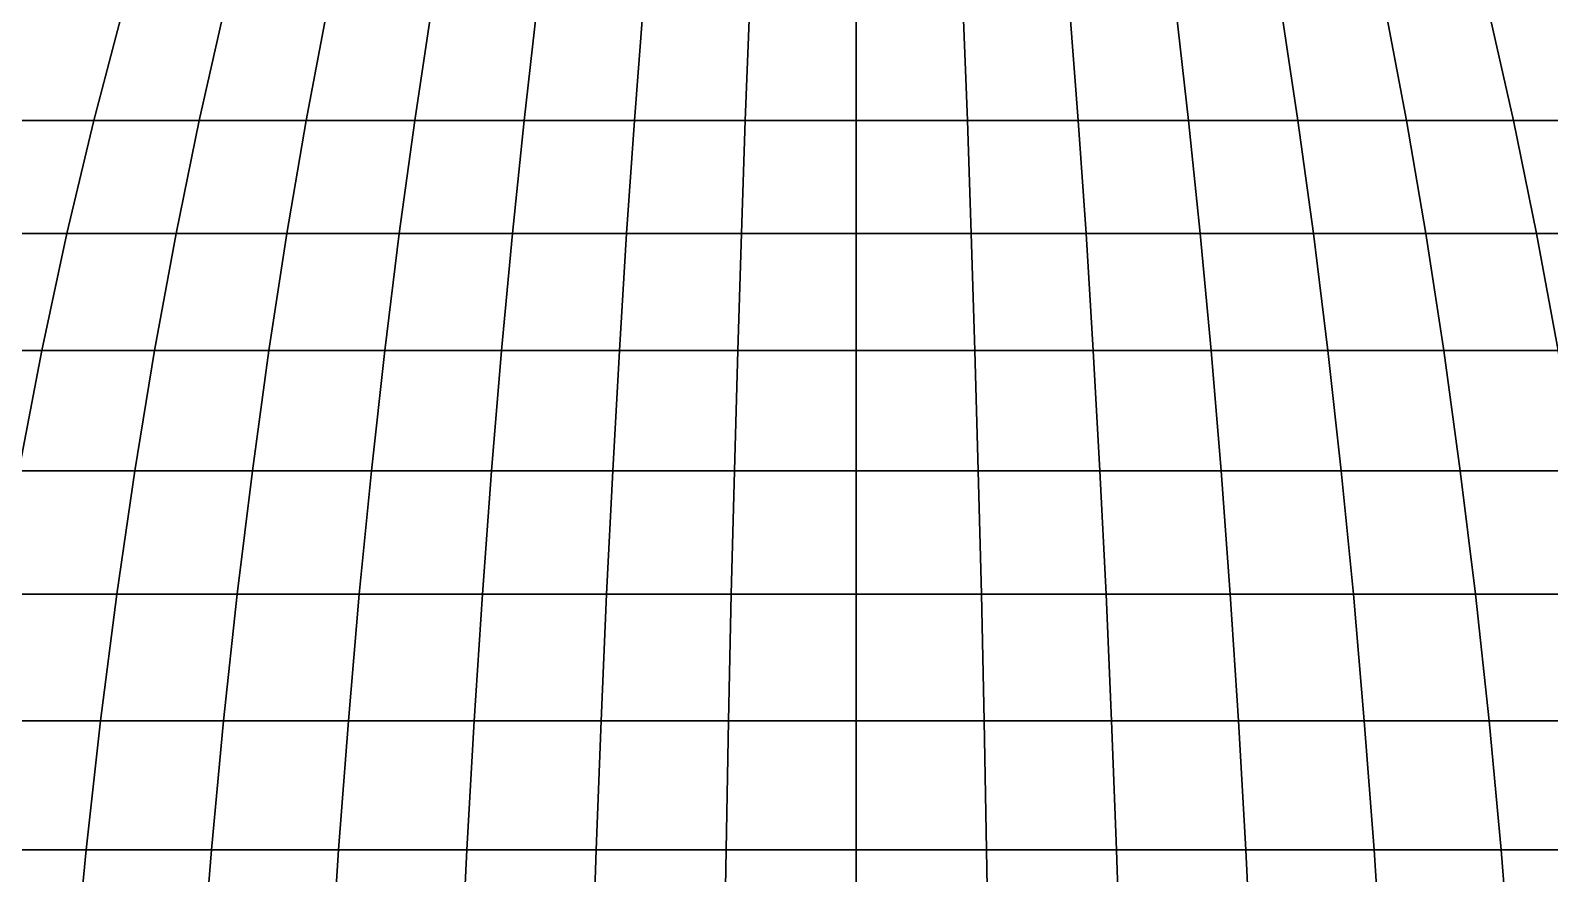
# Model space of a CAD drawing. Extents: x -610 to 610, y -610 to 610.
# Drawn here: x -178.6 to 150, y 200.2 to 382.6 of the extents above; entities that cross this region are included whole.
import ezdxf

# ---------------------------------------------------------------- set-up
doc = ezdxf.new("R2010")
doc.units = 0

msp = doc.modelspace()

# ---------------------------------------------------------------- linework, layer by layer
for points in [[(-187.37532, 363.138306, -452.364044), (-180.330841, 386.726135, -435.357147), (-158.751648, 386.726135, -443.681122), (-164.953171, 363.138306, -461.013214)], [(-164.953171, 363.138306, 461.013214), (-158.751648, 386.726135, 443.681122), (-180.330841, 386.726135, 435.357147), (-187.37532, 363.138306, 452.364044)], [(-164.953171, 363.138306, -461.013214), (-158.751648, 386.726135, -443.681122), (-136.790024, 386.726135, -450.936279), (-142.133636, 363.138306, -468.551788)], [(-142.133636, 363.138306, 468.551788), (-136.790024, 386.726135, 450.936279), (-158.751648, 386.726135, 443.681122), (-164.953171, 363.138306, 461.013214)], [(-142.133636, 363.138306, -468.551788), (-136.790024, 386.726135, -450.936279), (-114.498863, 386.726135, -457.105103), (-118.971672, 363.138306, -474.961548)], [(-118.971672, 363.138306, 474.961548), (-114.498863, 386.726135, 457.105103), (-136.790024, 386.726135, 450.936279), (-142.133636, 363.138306, 468.551788)], [(-118.971672, 363.138306, -474.961548), (-114.498863, 386.726135, -457.105103), (-91.931862, 386.726135, -462.172668), (-95.523109, 363.138306, -480.227112)], [(-95.523109, 363.138306, 480.227112), (-91.931862, 386.726135, 462.172668), (-114.498863, 386.726135, 457.105103), (-118.971672, 363.138306, 474.961548)], [(-95.523109, 363.138306, -480.227112), (-91.931862, 386.726135, -462.172668), (-69.143387, 386.726135, -466.126862), (-71.844421, 363.138306, -484.335724)], [(-71.844421, 363.138306, 484.335724), (-69.143387, 386.726135, 466.126862), (-91.931862, 386.726135, 462.172668), (-95.523109, 363.138306, 480.227112)], [(-71.844421, 363.138306, -484.335724), (-69.143387, 386.726135, -466.126862), (-46.188343, 386.726135, -468.958069), (-47.992653, 363.138306, -487.277588)], [(-47.992653, 363.138306, 487.277588), (-46.188343, 386.726135, 468.958069), (-69.143387, 386.726135, 466.126862), (-71.844421, 363.138306, 484.335724)], [(-47.992653, 363.138306, -487.277588), (-46.188343, 386.726135, -468.958069), (-23.122021, 386.726135, -470.659576), (-24.025267, 363.138306, -489.045502)], [(-24.025267, 363.138306, 489.045502), (-23.122021, 386.726135, 470.659576), (-46.188343, 386.726135, 468.958069), (-47.992653, 363.138306, 487.277588)], [(-24.025267, 363.138306, -489.045502), (-23.122021, 386.726135, -470.659576), (0, 386.726135, -471.227173), (0, 363.138306, -489.635315)], [(0, 363.138306, 489.635315), (0, 386.726135, 471.227173), (-23.122021, 386.726135, 470.659576), (-24.025267, 363.138306, 489.045502)], [(24.025267, 363.138306, -489.045502), (0, 363.138306, -489.635315), (0, 386.726135, -471.227173), (23.122021, 386.726135, -470.659576)], [(0, 363.138306, 489.635315), (24.025267, 363.138306, 489.045502), (23.122021, 386.726135, 470.659576), (0, 386.726135, 471.227173)], [(47.992653, 363.138306, -487.277588), (24.025267, 363.138306, -489.045502), (23.122021, 386.726135, -470.659576), (46.188343, 386.726135, -468.958069)], [(24.025267, 363.138306, 489.045502), (47.992653, 363.138306, 487.277588), (46.188343, 386.726135, 468.958069), (23.122021, 386.726135, 470.659576)], [(71.844421, 363.138306, -484.335724), (47.992653, 363.138306, -487.277588), (46.188343, 386.726135, -468.958069), (69.143387, 386.726135, -466.126862)], [(47.992653, 363.138306, 487.277588), (71.844421, 363.138306, 484.335724), (69.143387, 386.726135, 466.126862), (46.188343, 386.726135, 468.958069)], [(95.523109, 363.138306, -480.227112), (71.844421, 363.138306, -484.335724), (69.143387, 386.726135, -466.126862), (91.931862, 386.726135, -462.172668)], [(71.844421, 363.138306, 484.335724), (95.523109, 363.138306, 480.227112), (91.931862, 386.726135, 462.172668), (69.143387, 386.726135, 466.126862)], [(118.971672, 363.138306, -474.961548), (95.523109, 363.138306, -480.227112), (91.931862, 386.726135, -462.172668), (114.498863, 386.726135, -457.105103)], [(95.523109, 363.138306, 480.227112), (118.971672, 363.138306, 474.961548), (114.498863, 386.726135, 457.105103), (91.931862, 386.726135, 462.172668)], [(142.133636, 363.138306, -468.551788), (118.971672, 363.138306, -474.961548), (114.498863, 386.726135, -457.105103), (136.790024, 386.726135, -450.936279)], [(118.971672, 363.138306, 474.961548), (142.133636, 363.138306, 468.551788), (136.790024, 386.726135, 450.936279), (114.498863, 386.726135, 457.105103)], [(164.953171, 363.138306, -461.013214), (142.133636, 363.138306, -468.551788), (136.790024, 386.726135, -450.936279), (158.751648, 386.726135, -443.681122)], [(142.133636, 363.138306, 468.551788), (164.953171, 363.138306, 461.013214), (158.751648, 386.726135, 443.681122), (136.790024, 386.726135, 450.936279)], [(-193.968414, 338.675629, -468.281158), (-187.37532, 363.138306, -452.364044), (-164.953171, 363.138306, -461.013214), (-170.757294, 338.675629, -477.23468)], [(-170.757294, 338.675629, 477.23468), (-164.953171, 363.138306, 461.013214), (-187.37532, 363.138306, 452.364044), (-193.968414, 338.675629, 468.281158)], [(-170.757294, 338.675629, -477.23468), (-164.953171, 363.138306, -461.013214), (-142.133636, 363.138306, -468.551788), (-147.134811, 338.675629, -485.038483)], [(-147.134811, 338.675629, 485.038483), (-142.133636, 363.138306, 468.551788), (-164.953171, 363.138306, 461.013214), (-170.757294, 338.675629, 477.23468)], [(-147.134811, 338.675629, -485.038483), (-142.133636, 363.138306, -468.551788), (-118.971672, 363.138306, -474.961548), (-123.157875, 338.675629, -491.673798)], [(-123.157875, 338.675629, 491.673798), (-118.971672, 363.138306, 474.961548), (-142.133636, 363.138306, 468.551788), (-147.134811, 338.675629, 485.038483)], [(-123.157875, 338.675629, -491.673798), (-118.971672, 363.138306, -474.961548), (-95.523109, 363.138306, -480.227112), (-98.884232, 338.675629, -497.124634)], [(-98.884232, 338.675629, 497.124634), (-95.523109, 363.138306, 480.227112), (-118.971672, 363.138306, 474.961548), (-123.157875, 338.675629, 491.673798)], [(-98.884232, 338.675629, -497.124634), (-95.523109, 363.138306, -480.227112), (-71.844421, 363.138306, -484.335724), (-74.372375, 338.675629, -501.377838)], [(-74.372375, 338.675629, 501.377838), (-71.844421, 363.138306, 484.335724), (-95.523109, 363.138306, 480.227112), (-98.884232, 338.675629, 497.124634)], [(-74.372375, 338.675629, -501.377838), (-71.844421, 363.138306, -484.335724), (-47.992653, 363.138306, -487.277588), (-49.681347, 338.675629, -504.423157)], [(-49.681347, 338.675629, 504.423157), (-47.992653, 363.138306, 487.277588), (-71.844421, 363.138306, 484.335724), (-74.372375, 338.675629, 501.377838)], [(-49.681347, 338.675629, -504.423157), (-47.992653, 363.138306, -487.277588), (-24.025267, 363.138306, -489.045502), (-24.870632, 338.675629, -506.253326)], [(-24.870632, 338.675629, 506.253326), (-24.025267, 363.138306, 489.045502), (-47.992653, 363.138306, 487.277588), (-49.681347, 338.675629, 504.423157)], [(-24.870632, 338.675629, -506.253326), (-24.025267, 363.138306, -489.045502), (0, 363.138306, -489.635315), (0, 338.675629, -506.863861)], [(0, 338.675629, 506.863861), (0, 363.138306, 489.635315), (-24.025267, 363.138306, 489.045502), (-24.870632, 338.675629, 506.253326)], [(24.870632, 338.675629, -506.253326), (0, 338.675629, -506.863861), (0, 363.138306, -489.635315), (24.025267, 363.138306, -489.045502)], [(0, 338.675629, 506.863861), (24.870632, 338.675629, 506.253326), (24.025267, 363.138306, 489.045502), (0, 363.138306, 489.635315)], [(49.681347, 338.675629, -504.423157), (24.870632, 338.675629, -506.253326), (24.025267, 363.138306, -489.045502), (47.992653, 363.138306, -487.277588)], [(24.870632, 338.675629, 506.253326), (49.681347, 338.675629, 504.423157), (47.992653, 363.138306, 487.277588), (24.025267, 363.138306, 489.045502)], [(74.372375, 338.675629, -501.377838), (49.681347, 338.675629, -504.423157), (47.992653, 363.138306, -487.277588), (71.844421, 363.138306, -484.335724)], [(49.681347, 338.675629, 504.423157), (74.372375, 338.675629, 501.377838), (71.844421, 363.138306, 484.335724), (47.992653, 363.138306, 487.277588)], [(98.884232, 338.675629, -497.124634), (74.372375, 338.675629, -501.377838), (71.844421, 363.138306, -484.335724), (95.523109, 363.138306, -480.227112)], [(74.372375, 338.675629, 501.377838), (98.884232, 338.675629, 497.124634), (95.523109, 363.138306, 480.227112), (71.844421, 363.138306, 484.335724)], [(123.157875, 338.675629, -491.673798), (98.884232, 338.675629, -497.124634), (95.523109, 363.138306, -480.227112), (118.971672, 363.138306, -474.961548)], [(98.884232, 338.675629, 497.124634), (123.157875, 338.675629, 491.673798), (118.971672, 363.138306, 474.961548), (95.523109, 363.138306, 480.227112)], [(147.134811, 338.675629, -485.038483), (123.157875, 338.675629, -491.673798), (118.971672, 363.138306, -474.961548), (142.133636, 363.138306, -468.551788)], [(123.157875, 338.675629, 491.673798), (147.134811, 338.675629, 485.038483), (142.133636, 363.138306, 468.551788), (118.971672, 363.138306, 474.961548)], [(170.757294, 338.675629, -477.23468), (147.134811, 338.675629, -485.038483), (142.133636, 363.138306, -468.551788), (164.953171, 363.138306, -461.013214)], [(147.134811, 338.675629, 485.038483), (170.757294, 338.675629, 477.23468), (164.953171, 363.138306, 461.013214), (142.133636, 363.138306, 468.551788)], [(-200.094193, 313.397034, -483.07016), (-193.968414, 338.675629, -468.281158), (-170.757294, 338.675629, -477.23468), (-176.150055, 313.397034, -492.306427)], [(-176.150055, 313.397034, 492.306427), (-170.757294, 338.675629, 477.23468), (-193.968414, 338.675629, 468.281158), (-200.094193, 313.397034, 483.07016)], [(-176.150055, 313.397034, -492.306427), (-170.757294, 338.675629, -477.23468), (-147.134811, 338.675629, -485.038483), (-151.78154, 313.397034, -500.356689)], [(-151.78154, 313.397034, 500.356689), (-147.134811, 338.675629, 485.038483), (-170.757294, 338.675629, 477.23468), (-176.150055, 313.397034, 492.306427)], [(-151.78154, 313.397034, -500.356689), (-147.134811, 338.675629, -485.038483), (-123.157875, 338.675629, -491.673798), (-127.047379, 313.397034, -507.201569)], [(-127.047379, 313.397034, 507.201569), (-123.157875, 338.675629, 491.673798), (-147.134811, 338.675629, 485.038483), (-151.78154, 313.397034, 500.356689)], [(-127.047379, 313.397034, -507.201569), (-123.157875, 338.675629, -491.673798), (-98.884232, 338.675629, -497.124634), (-102.007149, 313.397034, -512.824524)], [(-102.007149, 313.397034, 512.824524), (-98.884232, 338.675629, 497.124634), (-123.157875, 338.675629, 491.673798), (-127.047379, 313.397034, 507.201569)], [(-102.007149, 313.397034, -512.824524), (-98.884232, 338.675629, -497.124634), (-74.372375, 338.675629, -501.377838), (-76.721161, 313.397034, -517.212097)], [(-76.721161, 313.397034, 517.212097), (-74.372375, 338.675629, 501.377838), (-98.884232, 338.675629, 497.124634), (-102.007149, 313.397034, 512.824524)], [(-76.721161, 313.397034, -517.212097), (-74.372375, 338.675629, -501.377838), (-49.681347, 338.675629, -504.423157), (-51.250355, 313.397034, -520.353577)], [(-51.250355, 313.397034, 520.353577), (-49.681347, 338.675629, 504.423157), (-74.372375, 338.675629, 501.377838), (-76.721161, 313.397034, 517.212097)], [(-51.250355, 313.397034, -520.353577), (-49.681347, 338.675629, -504.423157), (-24.870632, 338.675629, -506.253326), (-25.65608, 313.397034, -522.241516)], [(-25.65608, 313.397034, 522.241516), (-24.870632, 338.675629, 506.253326), (-49.681347, 338.675629, 504.423157), (-51.250355, 313.397034, 520.353577)], [(-25.65608, 313.397034, -522.241516), (-24.870632, 338.675629, -506.253326), (0, 338.675629, -506.863861), (0, 313.397034, -522.871338)], [(0, 313.397034, 522.871338), (0, 338.675629, 506.863861), (-24.870632, 338.675629, 506.253326), (-25.65608, 313.397034, 522.241516)], [(25.65608, 313.397034, -522.241516), (0, 313.397034, -522.871338), (0, 338.675629, -506.863861), (24.870632, 338.675629, -506.253326)], [(0, 313.397034, 522.871338), (25.65608, 313.397034, 522.241516), (24.870632, 338.675629, 506.253326), (0, 338.675629, 506.863861)], [(51.250355, 313.397034, -520.353577), (25.65608, 313.397034, -522.241516), (24.870632, 338.675629, -506.253326), (49.681347, 338.675629, -504.423157)], [(25.65608, 313.397034, 522.241516), (51.250355, 313.397034, 520.353577), (49.681347, 338.675629, 504.423157), (24.870632, 338.675629, 506.253326)], [(76.721161, 313.397034, -517.212097), (51.250355, 313.397034, -520.353577), (49.681347, 338.675629, -504.423157), (74.372375, 338.675629, -501.377838)], [(51.250355, 313.397034, 520.353577), (76.721161, 313.397034, 517.212097), (74.372375, 338.675629, 501.377838), (49.681347, 338.675629, 504.423157)], [(102.007149, 313.397034, -512.824524), (76.721161, 313.397034, -517.212097), (74.372375, 338.675629, -501.377838), (98.884232, 338.675629, -497.124634)], [(76.721161, 313.397034, 517.212097), (102.007149, 313.397034, 512.824524), (98.884232, 338.675629, 497.124634), (74.372375, 338.675629, 501.377838)], [(127.047379, 313.397034, -507.201569), (102.007149, 313.397034, -512.824524), (98.884232, 338.675629, -497.124634), (123.157875, 338.675629, -491.673798)], [(102.007149, 313.397034, 512.824524), (127.047379, 313.397034, 507.201569), (123.157875, 338.675629, 491.673798), (98.884232, 338.675629, 497.124634)], [(151.78154, 313.397034, -500.356689), (127.047379, 313.397034, -507.201569), (123.157875, 338.675629, -491.673798), (147.134811, 338.675629, -485.038483)], [(127.047379, 313.397034, 507.201569), (151.78154, 313.397034, 500.356689), (147.134811, 338.675629, 485.038483), (123.157875, 338.675629, 491.673798)], [(176.150055, 313.397034, -492.306427), (151.78154, 313.397034, -500.356689), (147.134811, 338.675629, -485.038483), (170.757294, 338.675629, -477.23468)], [(151.78154, 313.397034, 500.356689), (176.150055, 313.397034, 492.306427), (170.757294, 338.675629, 477.23468), (147.134811, 338.675629, 485.038483)], [(-205.737976, 287.363464, -496.695374), (-200.094193, 313.397034, -483.07016), (-176.150055, 313.397034, -492.306427), (-181.118454, 287.363464, -506.192169)], [(-181.118454, 287.363464, 506.192169), (-176.150055, 313.397034, 492.306427), (-200.094193, 313.397034, 483.07016), (-205.737976, 287.363464, 496.695374)], [(-181.118454, 287.363464, -506.192169), (-176.150055, 313.397034, -492.306427), (-151.78154, 313.397034, -500.356689), (-156.062622, 287.363464, -514.469482)], [(-156.062622, 287.363464, 514.469482), (-151.78154, 313.397034, 500.356689), (-176.150055, 313.397034, 492.306427), (-181.118454, 287.363464, 506.192169)], [(-156.062622, 287.363464, -514.469482), (-151.78154, 313.397034, -500.356689), (-127.047379, 313.397034, -507.201569), (-130.630814, 287.363464, -521.507385)], [(-130.630814, 287.363464, 521.507385), (-127.047379, 313.397034, 507.201569), (-151.78154, 313.397034, 500.356689), (-156.062622, 287.363464, 514.469482)], [(-130.630814, 287.363464, -521.507385), (-127.047379, 313.397034, -507.201569), (-102.007149, 313.397034, -512.824524), (-104.884308, 287.363464, -527.289001)], [(-104.884308, 287.363464, 527.289001), (-102.007149, 313.397034, 512.824524), (-127.047379, 313.397034, 507.201569), (-130.630814, 287.363464, 521.507385)], [(-104.884308, 287.363464, -527.289001), (-102.007149, 313.397034, -512.824524), (-76.721161, 313.397034, -517.212097), (-78.885117, 287.363464, -531.800293)], [(-78.885117, 287.363464, 531.800293), (-76.721161, 313.397034, 517.212097), (-102.007149, 313.397034, 512.824524), (-104.884308, 287.363464, 527.289001)], [(-78.885117, 287.363464, -531.800293), (-76.721161, 313.397034, -517.212097), (-51.250355, 313.397034, -520.353577), (-52.695896, 287.363464, -535.030396)], [(-52.695896, 287.363464, 535.030396), (-51.250355, 313.397034, 520.353577), (-76.721161, 313.397034, 517.212097), (-78.885117, 287.363464, 531.800293)], [(-52.695896, 287.363464, -535.030396), (-51.250355, 313.397034, -520.353577), (-25.65608, 313.397034, -522.241516), (-26.379725, 287.363464, -536.971619)], [(-26.379725, 287.363464, 536.971619), (-25.65608, 313.397034, 522.241516), (-51.250355, 313.397034, 520.353577), (-52.695896, 287.363464, 535.030396)], [(-26.379725, 287.363464, -536.971619), (-25.65608, 313.397034, -522.241516), (0, 313.397034, -522.871338), (0, 287.363464, -537.619202)], [(0, 287.363464, 537.619202), (0, 313.397034, 522.871338), (-25.65608, 313.397034, 522.241516), (-26.379725, 287.363464, 536.971619)], [(26.379725, 287.363464, -536.971619), (0, 287.363464, -537.619202), (0, 313.397034, -522.871338), (25.65608, 313.397034, -522.241516)], [(0, 287.363464, 537.619202), (26.379725, 287.363464, 536.971619), (25.65608, 313.397034, 522.241516), (0, 313.397034, 522.871338)], [(52.695896, 287.363464, -535.030396), (26.379725, 287.363464, -536.971619), (25.65608, 313.397034, -522.241516), (51.250355, 313.397034, -520.353577)], [(26.379725, 287.363464, 536.971619), (52.695896, 287.363464, 535.030396), (51.250355, 313.397034, 520.353577), (25.65608, 313.397034, 522.241516)], [(78.885117, 287.363464, -531.800293), (52.695896, 287.363464, -535.030396), (51.250355, 313.397034, -520.353577), (76.721161, 313.397034, -517.212097)], [(52.695896, 287.363464, 535.030396), (78.885117, 287.363464, 531.800293), (76.721161, 313.397034, 517.212097), (51.250355, 313.397034, 520.353577)], [(104.884308, 287.363464, -527.289001), (78.885117, 287.363464, -531.800293), (76.721161, 313.397034, -517.212097), (102.007149, 313.397034, -512.824524)], [(78.885117, 287.363464, 531.800293), (104.884308, 287.363464, 527.289001), (102.007149, 313.397034, 512.824524), (76.721161, 313.397034, 517.212097)], [(130.630814, 287.363464, -521.507385), (104.884308, 287.363464, -527.289001), (102.007149, 313.397034, -512.824524), (127.047379, 313.397034, -507.201569)], [(104.884308, 287.363464, 527.289001), (130.630814, 287.363464, 521.507385), (127.047379, 313.397034, 507.201569), (102.007149, 313.397034, 512.824524)], [(156.062622, 287.363464, -514.469482), (130.630814, 287.363464, -521.507385), (127.047379, 313.397034, -507.201569), (151.78154, 313.397034, -500.356689)], [(130.630814, 287.363464, 521.507385), (156.062622, 287.363464, 514.469482), (151.78154, 313.397034, 500.356689), (127.047379, 313.397034, 507.201569)], [(-185.650513, 260.637573, -518.858459), (-181.118454, 287.363464, -506.192169), (-156.062622, 287.363464, -514.469482), (-159.967728, 260.637573, -527.342896)], [(-159.967728, 260.637573, 527.342896), (-156.062622, 287.363464, 514.469482), (-181.118454, 287.363464, 506.192169), (-185.650513, 260.637573, 518.858459)], [(-159.967728, 260.637573, -527.342896), (-156.062622, 287.363464, -514.469482), (-130.630814, 287.363464, -521.507385), (-133.899536, 260.637573, -534.556946)], [(-133.899536, 260.637573, 534.556946), (-130.630814, 287.363464, 521.507385), (-156.062622, 287.363464, 514.469482), (-159.967728, 260.637573, 527.342896)], [(-133.899536, 260.637573, -534.556946), (-130.630814, 287.363464, -521.507385), (-104.884308, 287.363464, -527.289001), (-107.508789, 260.637573, -540.483154)], [(-107.508789, 260.637573, 540.483154), (-104.884308, 287.363464, 527.289001), (-130.630814, 287.363464, 521.507385), (-133.899536, 260.637573, 534.556946)], [(-107.508789, 260.637573, -540.483154), (-104.884308, 287.363464, -527.289001), (-78.885117, 287.363464, -531.800293), (-80.859039, 260.637573, -545.107361)], [(-80.859039, 260.637573, 545.107361), (-78.885117, 287.363464, 531.800293), (-104.884308, 287.363464, 527.289001), (-107.508789, 260.637573, 540.483154)], [(-80.859039, 260.637573, -545.107361), (-78.885117, 287.363464, -531.800293), (-52.695896, 287.363464, -535.030396), (-54.014488, 260.637573, -548.418335)], [(-54.014488, 260.637573, 548.418335), (-52.695896, 287.363464, 535.030396), (-78.885117, 287.363464, 531.800293), (-80.859039, 260.637573, 545.107361)], [(-54.014488, 260.637573, -548.418335), (-52.695896, 287.363464, -535.030396), (-26.379725, 287.363464, -536.971619), (-27.039814, 260.637573, -550.408081)], [(-27.039814, 260.637573, 550.408081), (-26.379725, 287.363464, 536.971619), (-52.695896, 287.363464, 535.030396), (-54.014488, 260.637573, 548.418335)], [(-27.039814, 260.637573, -550.408081), (-26.379725, 287.363464, -536.971619), (0, 287.363464, -537.619202), (0, 260.637573, -551.071899)], [(0, 260.637573, 551.071899), (0, 287.363464, 537.619202), (-26.379725, 287.363464, 536.971619), (-27.039814, 260.637573, 550.408081)], [(27.039814, 260.637573, -550.408081), (0, 260.637573, -551.071899), (0, 287.363464, -537.619202), (26.379725, 287.363464, -536.971619)], [(0, 260.637573, 551.071899), (27.039814, 260.637573, 550.408081), (26.379725, 287.363464, 536.971619), (0, 287.363464, 537.619202)], [(54.014488, 260.637573, -548.418335), (27.039814, 260.637573, -550.408081), (26.379725, 287.363464, -536.971619), (52.695896, 287.363464, -535.030396)], [(27.039814, 260.637573, 550.408081), (54.014488, 260.637573, 548.418335), (52.695896, 287.363464, 535.030396), (26.379725, 287.363464, 536.971619)], [(80.859039, 260.637573, -545.107361), (54.014488, 260.637573, -548.418335), (52.695896, 287.363464, -535.030396), (78.885117, 287.363464, -531.800293)], [(54.014488, 260.637573, 548.418335), (80.859039, 260.637573, 545.107361), (78.885117, 287.363464, 531.800293), (52.695896, 287.363464, 535.030396)], [(107.508789, 260.637573, -540.483154), (80.859039, 260.637573, -545.107361), (78.885117, 287.363464, -531.800293), (104.884308, 287.363464, -527.289001)], [(80.859039, 260.637573, 545.107361), (107.508789, 260.637573, 540.483154), (104.884308, 287.363464, 527.289001), (78.885117, 287.363464, 531.800293)], [(133.899536, 260.637573, -534.556946), (107.508789, 260.637573, -540.483154), (104.884308, 287.363464, -527.289001), (130.630814, 287.363464, -521.507385)], [(107.508789, 260.637573, 540.483154), (133.899536, 260.637573, 534.556946), (130.630814, 287.363464, 521.507385), (104.884308, 287.363464, 527.289001)], [(159.967728, 260.637573, -527.342896), (133.899536, 260.637573, -534.556946), (130.630814, 287.363464, -521.507385), (156.062622, 287.363464, -514.469482)], [(133.899536, 260.637573, 534.556946), (159.967728, 260.637573, 527.342896), (156.062622, 287.363464, 514.469482), (130.630814, 287.363464, 521.507385)], [(-189.735352, 233.283813, -530.27478), (-185.650513, 260.637573, -518.858459), (-159.967728, 260.637573, -527.342896), (-163.487442, 233.283813, -538.945862)], [(-163.487442, 233.283813, 538.945862), (-159.967728, 260.637573, 527.342896), (-185.650513, 260.637573, 518.858459), (-189.735352, 233.283813, 530.27478)], [(-163.487442, 233.283813, -538.945862), (-159.967728, 260.637573, -527.342896), (-133.899536, 260.637573, -534.556946), (-136.845703, 233.283813, -546.318665)], [(-136.845703, 233.283813, 546.318665), (-133.899536, 260.637573, 534.556946), (-159.967728, 260.637573, 527.342896), (-163.487442, 233.283813, 538.945862)], [(-136.845703, 233.283813, -546.318665), (-133.899536, 260.637573, -534.556946), (-107.508789, 260.637573, -540.483154), (-109.874283, 233.283813, -552.375305)], [(-109.874283, 233.283813, 552.375305), (-107.508789, 260.637573, 540.483154), (-133.899536, 260.637573, 534.556946), (-136.845703, 233.283813, 546.318665)], [(-109.874283, 233.283813, -552.375305), (-107.508789, 260.637573, -540.483154), (-80.859039, 260.637573, -545.107361), (-82.638161, 233.283813, -557.101196)], [(-82.638161, 233.283813, 557.101196), (-80.859039, 260.637573, 545.107361), (-107.508789, 260.637573, 540.483154), (-109.874283, 233.283813, 552.375305)], [(-82.638161, 233.283813, -557.101196), (-80.859039, 260.637573, -545.107361), (-54.014488, 260.637573, -548.418335), (-55.202957, 233.283813, -560.484985)], [(-55.202957, 233.283813, 560.484985), (-54.014488, 260.637573, 548.418335), (-80.859039, 260.637573, 545.107361), (-82.638161, 233.283813, 557.101196)], [(-55.202957, 233.283813, -560.484985), (-54.014488, 260.637573, -548.418335), (-27.039814, 260.637573, -550.408081), (-27.634764, 233.283813, -562.518555)], [(-27.634764, 233.283813, 562.518555), (-27.039814, 260.637573, 550.408081), (-54.014488, 260.637573, 548.418335), (-55.202957, 233.283813, 560.484985)], [(-27.634764, 233.283813, -562.518555), (-27.039814, 260.637573, -550.408081), (0, 260.637573, -551.071899), (0, 233.283813, -563.19696)], [(0, 233.283813, 563.19696), (0, 260.637573, 551.071899), (-27.039814, 260.637573, 550.408081), (-27.634764, 233.283813, 562.518555)], [(27.634764, 233.283813, -562.518555), (0, 233.283813, -563.19696), (0, 260.637573, -551.071899), (27.039814, 260.637573, -550.408081)], [(0, 233.283813, 563.19696), (27.634764, 233.283813, 562.518555), (27.039814, 260.637573, 550.408081), (0, 260.637573, 551.071899)], [(55.202957, 233.283813, -560.484985), (27.634764, 233.283813, -562.518555), (27.039814, 260.637573, -550.408081), (54.014488, 260.637573, -548.418335)], [(27.634764, 233.283813, 562.518555), (55.202957, 233.283813, 560.484985), (54.014488, 260.637573, 548.418335), (27.039814, 260.637573, 550.408081)], [(82.638161, 233.283813, -557.101196), (55.202957, 233.283813, -560.484985), (54.014488, 260.637573, -548.418335), (80.859039, 260.637573, -545.107361)], [(55.202957, 233.283813, 560.484985), (82.638161, 233.283813, 557.101196), (80.859039, 260.637573, 545.107361), (54.014488, 260.637573, 548.418335)], [(109.874283, 233.283813, -552.375305), (82.638161, 233.283813, -557.101196), (80.859039, 260.637573, -545.107361), (107.508789, 260.637573, -540.483154)], [(82.638161, 233.283813, 557.101196), (109.874283, 233.283813, 552.375305), (107.508789, 260.637573, 540.483154), (80.859039, 260.637573, 545.107361)], [(136.845703, 233.283813, -546.318665), (109.874283, 233.283813, -552.375305), (107.508789, 260.637573, -540.483154), (133.899536, 260.637573, -534.556946)], [(109.874283, 233.283813, 552.375305), (136.845703, 233.283813, 546.318665), (133.899536, 260.637573, 534.556946), (107.508789, 260.637573, 540.483154)], [(163.487442, 233.283813, -538.945862), (136.845703, 233.283813, -546.318665), (133.899536, 260.637573, -534.556946), (159.967728, 260.637573, -527.342896)], [(136.845703, 233.283813, 546.318665), (163.487442, 233.283813, 538.945862), (159.967728, 260.637573, 527.342896), (133.899536, 260.637573, 534.556946)], [(-193.363068, 205.368057, -540.413574), (-189.735352, 233.283813, -530.27478), (-163.487442, 233.283813, -538.945862), (-166.613327, 205.368057, -549.250549)], [(-166.613327, 205.368057, 549.250549), (-163.487442, 233.283813, 538.945862), (-189.735352, 233.283813, 530.27478), (-193.363068, 205.368057, 540.413574)], [(-166.613327, 205.368057, -549.250549), (-163.487442, 233.283813, -538.945862), (-136.845703, 233.283813, -546.318665), (-139.462189, 205.368057, -556.764221)], [(-139.462189, 205.368057, 556.764221), (-136.845703, 233.283813, 546.318665), (-163.487442, 233.283813, 538.945862), (-166.613327, 205.368057, 549.250549)], [(-139.462189, 205.368057, -556.764221), (-136.845703, 233.283813, -546.318665), (-109.874283, 233.283813, -552.375305), (-111.975067, 205.368057, -562.936707)], [(-111.975067, 205.368057, 562.936707), (-109.874283, 233.283813, 552.375305), (-136.845703, 233.283813, 546.318665), (-139.462189, 205.368057, 556.764221)], [(-111.975067, 205.368057, -562.936707), (-109.874283, 233.283813, -552.375305), (-82.638161, 233.283813, -557.101196), (-84.218201, 205.368057, -567.75293)], [(-84.218201, 205.368057, 567.75293), (-82.638161, 233.283813, 557.101196), (-109.874283, 233.283813, 552.375305), (-111.975067, 205.368057, 562.936707)], [(-84.218201, 205.368057, -567.75293), (-82.638161, 233.283813, -557.101196), (-55.202957, 233.283813, -560.484985), (-56.258434, 205.368057, -571.201477)], [(-56.258434, 205.368057, 571.201477), (-55.202957, 233.283813, 560.484985), (-82.638161, 233.283813, 557.101196), (-84.218201, 205.368057, 567.75293)], [(-56.258434, 205.368057, -571.201477), (-55.202957, 233.283813, -560.484985), (-27.634764, 233.283813, -562.518555), (-28.163141, 205.368057, -573.273926)], [(-28.163141, 205.368057, 573.273926), (-27.634764, 233.283813, 562.518555), (-55.202957, 233.283813, 560.484985), (-56.258434, 205.368057, 571.201477)], [(-28.163141, 205.368057, -573.273926), (-27.634764, 233.283813, -562.518555), (0, 233.283813, -563.19696), (0, 205.368057, -573.965271)], [(0, 205.368057, 573.965271), (0, 233.283813, 563.19696), (-27.634764, 233.283813, 562.518555), (-28.163141, 205.368057, 573.273926)], [(28.163141, 205.368057, -573.273926), (0, 205.368057, -573.965271), (0, 233.283813, -563.19696), (27.634764, 233.283813, -562.518555)], [(0, 205.368057, 573.965271), (28.163141, 205.368057, 573.273926), (27.634764, 233.283813, 562.518555), (0, 233.283813, 563.19696)], [(56.258434, 205.368057, -571.201477), (28.163141, 205.368057, -573.273926), (27.634764, 233.283813, -562.518555), (55.202957, 233.283813, -560.484985)], [(28.163141, 205.368057, 573.273926), (56.258434, 205.368057, 571.201477), (55.202957, 233.283813, 560.484985), (27.634764, 233.283813, 562.518555)], [(84.218201, 205.368057, -567.75293), (56.258434, 205.368057, -571.201477), (55.202957, 233.283813, -560.484985), (82.638161, 233.283813, -557.101196)], [(56.258434, 205.368057, 571.201477), (84.218201, 205.368057, 567.75293), (82.638161, 233.283813, 557.101196), (55.202957, 233.283813, 560.484985)], [(111.975067, 205.368057, -562.936707), (84.218201, 205.368057, -567.75293), (82.638161, 233.283813, -557.101196), (109.874283, 233.283813, -552.375305)], [(84.218201, 205.368057, 567.75293), (111.975067, 205.368057, 562.936707), (109.874283, 233.283813, 552.375305), (82.638161, 233.283813, 557.101196)], [(139.462189, 205.368057, -556.764221), (111.975067, 205.368057, -562.936707), (109.874283, 233.283813, -552.375305), (136.845703, 233.283813, -546.318665)], [(111.975067, 205.368057, 562.936707), (139.462189, 205.368057, 556.764221), (136.845703, 233.283813, 546.318665), (109.874283, 233.283813, 552.375305)], [(166.613327, 205.368057, -549.250549), (139.462189, 205.368057, -556.764221), (136.845703, 233.283813, -546.318665), (163.487442, 233.283813, -538.945862)], [(139.462189, 205.368057, 556.764221), (166.613327, 205.368057, 549.250549), (163.487442, 233.283813, 538.945862), (136.845703, 233.283813, 546.318665)], [(-196.524979, 176.957535, -549.250549), (-193.363068, 205.368057, -540.413574), (-166.613327, 205.368057, -549.250549), (-169.337814, 176.957535, -558.231934)], [(-169.337814, 176.957535, 558.231934), (-166.613327, 205.368057, 549.250549), (-193.363068, 205.368057, 540.413574), (-196.524979, 176.957535, 549.250549)], [(-169.337814, 176.957535, -558.231934), (-166.613327, 205.368057, -549.250549), (-139.462189, 205.368057, -556.764221), (-141.742691, 176.957535, -565.86853)], [(-141.742691, 176.957535, 565.86853), (-139.462189, 205.368057, 556.764221), (-166.613327, 205.368057, 549.250549), (-169.337814, 176.957535, 558.231934)], [(-141.742691, 176.957535, -565.86853), (-139.462189, 205.368057, -556.764221), (-111.975067, 205.368057, -562.936707), (-113.806099, 176.957535, -572.141907)], [(-113.806099, 176.957535, 572.141907), (-111.975067, 205.368057, 562.936707), (-139.462189, 205.368057, 556.764221), (-141.742691, 176.957535, 565.86853)], [(-113.806099, 176.957535, -572.141907), (-111.975067, 205.368057, -562.936707), (-84.218201, 205.368057, -567.75293), (-85.595345, 176.957535, -577.036926)], [(-85.595345, 176.957535, 577.036926), (-84.218201, 205.368057, 567.75293), (-111.975067, 205.368057, 562.936707), (-113.806099, 176.957535, 572.141907)], [(-85.595345, 176.957535, -577.036926), (-84.218201, 205.368057, -567.75293), (-56.258434, 205.368057, -571.201477), (-57.178379, 176.957535, -580.541809)], [(-57.178379, 176.957535, 580.541809), (-56.258434, 205.368057, 571.201477), (-84.218201, 205.368057, 567.75293), (-85.595345, 176.957535, 577.036926)], [(-57.178379, 176.957535, -580.541809), (-56.258434, 205.368057, -571.201477), (-28.163141, 205.368057, -573.273926), (-28.623669, 176.957535, -582.648132)], [(-28.623669, 176.957535, 582.648132), (-28.163141, 205.368057, 573.273926), (-56.258434, 205.368057, 571.201477), (-57.178379, 176.957535, 580.541809)], [(-28.623669, 176.957535, -582.648132), (-28.163141, 205.368057, -573.273926), (0, 205.368057, -573.965271), (0, 176.957535, -583.35083)], [(0, 176.957535, 583.35083), (0, 205.368057, 573.965271), (-28.163141, 205.368057, 573.273926), (-28.623669, 176.957535, 582.648132)], [(28.623669, 176.957535, -582.648132), (0, 176.957535, -583.35083), (0, 205.368057, -573.965271), (28.163141, 205.368057, -573.273926)], [(0, 176.957535, 583.35083), (28.623669, 176.957535, 582.648132), (28.163141, 205.368057, 573.273926), (0, 205.368057, 573.965271)], [(57.178379, 176.957535, -580.541809), (28.623669, 176.957535, -582.648132), (28.163141, 205.368057, -573.273926), (56.258434, 205.368057, -571.201477)], [(28.623669, 176.957535, 582.648132), (57.178379, 176.957535, 580.541809), (56.258434, 205.368057, 571.201477), (28.163141, 205.368057, 573.273926)], [(85.595345, 176.957535, -577.036926), (57.178379, 176.957535, -580.541809), (56.258434, 205.368057, -571.201477), (84.218201, 205.368057, -567.75293)], [(57.178379, 176.957535, 580.541809), (85.595345, 176.957535, 577.036926), (84.218201, 205.368057, 567.75293), (56.258434, 205.368057, 571.201477)], [(113.806099, 176.957535, -572.141907), (85.595345, 176.957535, -577.036926), (84.218201, 205.368057, -567.75293), (111.975067, 205.368057, -562.936707)], [(85.595345, 176.957535, 577.036926), (113.806099, 176.957535, 572.141907), (111.975067, 205.368057, 562.936707), (84.218201, 205.368057, 567.75293)], [(141.742691, 176.957535, -565.86853), (113.806099, 176.957535, -572.141907), (111.975067, 205.368057, -562.936707), (139.462189, 205.368057, -556.764221)], [(113.806099, 176.957535, 572.141907), (141.742691, 176.957535, 565.86853), (139.462189, 205.368057, 556.764221), (111.975067, 205.368057, 562.936707)], [(169.337814, 176.957535, -558.231934), (141.742691, 176.957535, -565.86853), (139.462189, 205.368057, -556.764221), (166.613327, 205.368057, -549.250549)], [(141.742691, 176.957535, 565.86853), (169.337814, 176.957535, 558.231934), (166.613327, 205.368057, 549.250549), (139.462189, 205.368057, 556.764221)]]:
    msp.add_3dface(points)

doc.saveas('drawing.dxf')
